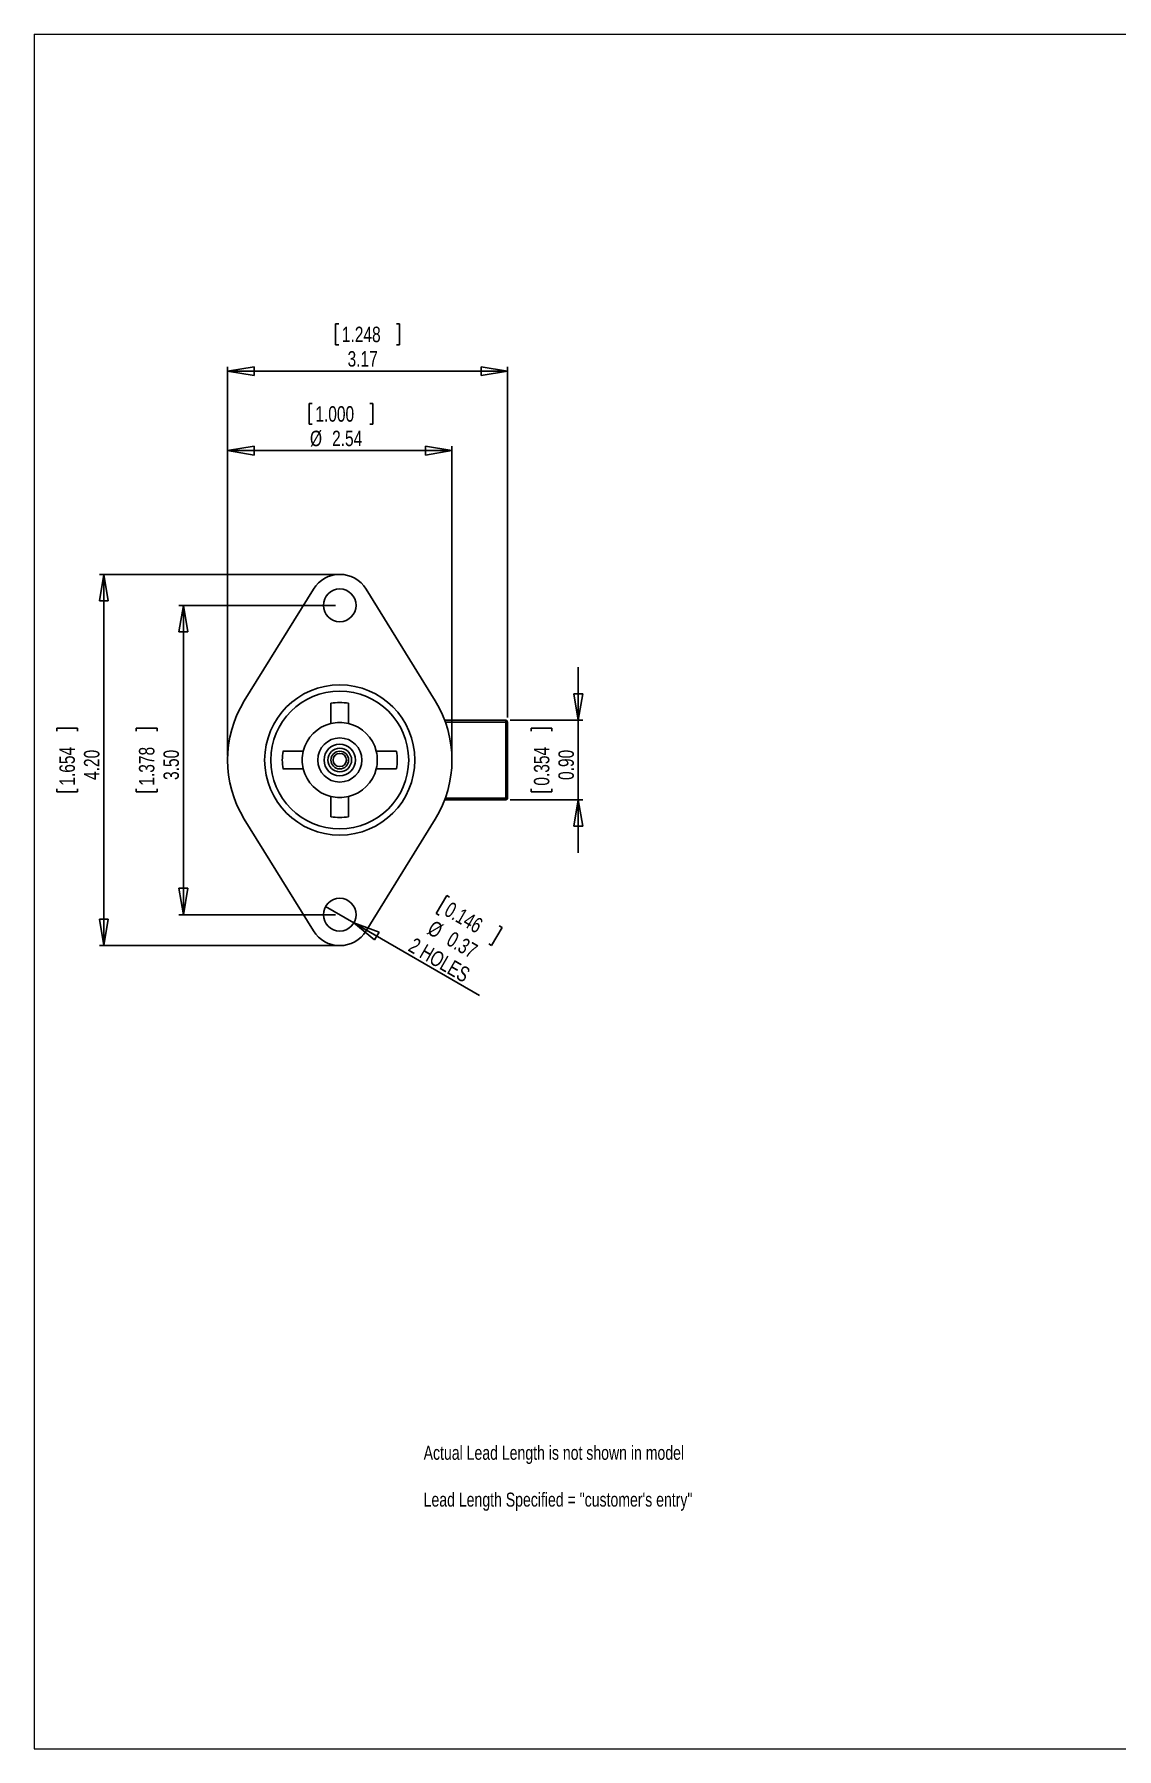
# Model space of a CAD drawing. Header units: millimetres. Extents: x 1.7 to 54.7, y 1.7 to 41.8.
# Drawn here: x 1.68 to 26.18, y 1.72 to 40.51 of the extents above; entities that cross this region are included whole.
import ezdxf

# ---------------------------------------------------------------- set-up
doc = ezdxf.new("R2010")
doc.units = ezdxf.units.MM
doc.layers.add('FORMAT', color=7, linetype='Continuous')
doc.styles.add('SLDTEXTSTYLE0', font='TXT', dxfattribs={"width": 0.75})
doc.dimstyles.new('SLDDIMSTYLE0', dxfattribs={"dimtxt": 0.35, "dimasz": 0.6, "dimexe": 0, "dimexo": 0.0625, "dimgap": 0.0875, "dimtad": 1, "dimlfac": 0.5, "dimrnd": 1e-09, "dimzin": 4, "dimdsep": 46, "dimtxsty": 'SLDTEXTSTYLE0', "dimblk1": 'CLOSED', "dimblk2": 'CLOSED', "dimsah": 1, "dimcen": 0.09, "dimadec": 0, "dimazin": 1, "dimtfac": 1, "dimtofl": 0, "dimtmove": 0, "dimatfit": 3, "dimldrblk": 'CLOSED', "dimfxl": 0, "dimfrac": 2, "dimtolj": 1, "dimtzin": 12, "dimarcsym": 0})
doc.dimstyles.new('SLDDIMSTYLE1', dxfattribs={"dimtxt": 0.35, "dimasz": 0.6, "dimexe": 0, "dimexo": 0.0625, "dimgap": 0.0875, "dimtad": 1, "dimlfac": 0.5, "dimrnd": 1e-09, "dimzin": 12, "dimdsep": 46, "dimtxsty": 'SLDTEXTSTYLE0', "dimblk1": 'CLOSED', "dimblk2": 'CLOSED', "dimsah": 1, "dimcen": 0.09, "dimadec": 0, "dimazin": 3, "dimtfac": 1, "dimtofl": 0, "dimtmove": 0, "dimatfit": 3, "dimldrblk": 'CLOSED', "dimfxl": 0, "dimfrac": 2, "dimtolj": 1, "dimtzin": 12, "dimarcsym": 0})
doc.dimstyles.new('SLDDIMSTYLE2', dxfattribs={"dimtxt": 0.35, "dimasz": 0.6, "dimexe": 0, "dimexo": 0.0625, "dimgap": 0.0875, "dimtad": 1, "dimlfac": 0.5, "dimrnd": 1e-09, "dimzin": 0, "dimdsep": 46, "dimtxsty": 'SLDTEXTSTYLE0', "dimblk1": 'CLOSED', "dimblk2": 'CLOSED', "dimsah": 1, "dimcen": 0.09, "dimadec": 0, "dimazin": 0, "dimtfac": 1, "dimtmove": 0, "dimatfit": 0, "dimldrblk": 'CLOSED', "dimfxl": 0, "dimfrac": 2, "dimtolj": 1, "dimtzin": 12, "dimarcsym": 0})
doc.dimstyles.new('SLDDIMSTYLE3', dxfattribs={"dimtxt": 0.35, "dimasz": 0.6, "dimexe": 0, "dimexo": 0.0625, "dimgap": 0.0875, "dimtad": 1, "dimlfac": 0.5, "dimrnd": 1e-09, "dimdsep": 46, "dimtxsty": 'SLDTEXTSTYLE0', "dimblk1": 'NONE', "dimblk2": 'CLOSED', "dimsah": 1, "dimcen": 0, "dimadec": 0, "dimazin": 2, "dimtfac": 1, "dimtmove": 0, "dimatfit": 3, "dimldrblk": 'NONE', "dimfxl": 0, "dimfrac": 2, "dimtolj": 1, "dimtzin": 12, "dimarcsym": 0})

# ---------------------------------------------------------------- blocks, each defined once
blk = doc.blocks.new('_Closed')
at = {"color": 0, "linetype": 'ByBlock', "lineweight": -2}
for p, q in [((-1, 0.166667), (0, 0)), ((-1, 0.166667), (-1, -0.166667)), ((0, 0), (-1, -0.166667)), ((0, 0), (-1, 0))]:
    blk.add_line(p, q, dxfattribs=at)
blk = doc.blocks.new('_D')
at = {"layer": 'FORMAT'}
for p, q in [((8.496, 27.592), (4.956, 27.592)), ((5.056, 20.592), (5.056, 27.592)), ((3.988, 24.816), (4.46, 24.816)), ((3.988, 24.816), (3.988, 24.745)), ((4.46, 24.816), (4.46, 24.745)), ((3.988, 23.369), (3.988, 23.44)), ((3.988, 23.369), (4.46, 23.369)), ((4.46, 23.369), (4.46, 23.44)), ((8.496, 20.592), (4.956, 20.592))]:
    blk.add_line(p, q, dxfattribs=at)
at = {"layer": 'FORMAT', "xscale": 0.6, "yscale": 0.6}
for p, rotation in [((5.056, 27.592, -3.381), 90.0000000000004), ((5.056, 20.592, -3.381), 270.0000000000004)]:
    blk.add_blockref('_Closed', p, dxfattribs=dict(at, rotation=rotation))
at = {"layer": 'FORMAT', "char_height": 0.35, "attachment_point": 1, "rotation": 90, "style": 'SLDTEXTSTYLE0'}
for s, insert in [('1.378', (4.05, 23.511)), ('3.50', (4.605, 23.64))]:
    blk.add_mtext(s, dxfattribs=dict(at, insert=insert))
blk = doc.blocks.new('_D_1')
at = {"layer": 'FORMAT'}
for p, q in [((8.496, 28.292), (3.156, 28.292)), ((3.256, 19.892), (3.256, 28.292)), ((2.188, 24.816), (2.66, 24.816)), ((2.188, 24.816), (2.188, 24.745)), ((2.66, 24.816), (2.66, 24.745)), ((2.188, 23.369), (2.188, 23.44)), ((2.188, 23.369), (2.66, 23.369)), ((2.66, 23.369), (2.66, 23.44)), ((8.496, 19.892), (3.156, 19.892))]:
    blk.add_line(p, q, dxfattribs=at)
at = {"layer": 'FORMAT', "xscale": 0.6, "yscale": 0.6}
for p, rotation in [((3.256, 28.292, -3.381), 90.0000000000004), ((3.256, 19.892, -3.381), 270.0000000000004)]:
    blk.add_blockref('_Closed', p, dxfattribs=dict(at, rotation=rotation))
at = {"layer": 'FORMAT', "char_height": 0.35, "attachment_point": 1, "rotation": 90, "style": 'SLDTEXTSTYLE0'}
for s, insert in [('1.654', (2.25, 23.511)), ('4.20', (2.805, 23.64))]:
    blk.add_mtext(s, dxfattribs=dict(at, insert=insert))
blk = doc.blocks.new('_D_2')
at = {"layer": 'FORMAT'}
for p, q in [((7.901, 32.16), (7.901, 31.689)), ((7.901, 32.16), (7.972, 32.16)), ((9.348, 32.16), (9.277, 32.16)), ((9.348, 32.16), (9.348, 31.689)), ((7.901, 31.689), (7.972, 31.689)), ((9.348, 31.689), (9.277, 31.689)), ((6.056, 24.192), (6.056, 31.192)), ((6.056, 31.092), (11.136, 31.092)), ((11.136, 24.192), (11.136, 31.192))]:
    blk.add_line(p, q, dxfattribs=at)
at = {"layer": 'FORMAT', "xscale": 0.6, "yscale": 0.6, "rotation": 180.0000000000004}
blk.add_blockref('_Closed', (6.056, 31.092, -3.381), dxfattribs=at)
at = {"layer": 'FORMAT', "xscale": 0.6, "yscale": 0.6}
blk.add_blockref('_Closed', (11.136, 31.092, -3.381), dxfattribs=at)
at = {"layer": 'FORMAT', "char_height": 0.35, "attachment_point": 1, "style": 'SLDTEXTSTYLE0'}
for s, insert in [('1.000', (8.043, 32.098)), ('%%c', (7.922, 31.544)), ('2.54', (8.422, 31.544))]:
    blk.add_mtext(s, dxfattribs=dict(at, insert=insert))
blk = doc.blocks.new('_D_3')
at = {"layer": 'FORMAT'}
for p, q in [((8.503, 33.96), (8.503, 33.489)), ((8.503, 33.96), (8.573, 33.96)), ((9.949, 33.96), (9.878, 33.96)), ((9.949, 33.96), (9.949, 33.489)), ((8.503, 33.489), (8.573, 33.489)), ((9.949, 33.489), (9.878, 33.489)), ((6.056, 24.192), (6.056, 32.992)), ((12.396, 25.052), (12.396, 32.992)), ((6.056, 32.892), (12.396, 32.892))]:
    blk.add_line(p, q, dxfattribs=at)
at = {"layer": 'FORMAT', "xscale": 0.6, "yscale": 0.6, "rotation": 180.0000000000004}
blk.add_blockref('_Closed', (6.056, 32.892, -3.381), dxfattribs=at)
at = {"layer": 'FORMAT', "xscale": 0.6, "yscale": 0.6}
blk.add_blockref('_Closed', (12.396, 32.892, -3.381), dxfattribs=at)
at = {"layer": 'FORMAT', "char_height": 0.35, "attachment_point": 1, "style": 'SLDTEXTSTYLE0'}
for s, insert in [('1.248', (8.644, 33.898)), ('3.17', (8.773, 33.344))]:
    blk.add_mtext(s, dxfattribs=dict(at, insert=insert))
blk = doc.blocks.new('_D_4')
at = {"layer": 'FORMAT'}
for p, q in [((13.996, 24.992), (13.996, 26.192)), ((12.456, 24.992), (14.096, 24.992)), ((13.996, 23.192), (13.996, 24.992)), ((12.928, 24.816), (13.4, 24.816)), ((12.928, 24.816), (12.928, 24.745)), ((13.4, 24.816), (13.4, 24.745)), ((12.928, 23.369), (12.928, 23.44)), ((12.928, 23.369), (13.4, 23.369)), ((13.4, 23.369), (13.4, 23.44)), ((12.456, 23.192), (14.096, 23.192)), ((13.996, 23.192), (13.996, 21.992))]:
    blk.add_line(p, q, dxfattribs=at)
at = {"layer": 'FORMAT', "xscale": 0.6, "yscale": 0.6}
for p, rotation in [((13.996, 24.992, -3.381), 270.0000000000004), ((13.996, 23.192, -3.381), 90.0000000000004)]:
    blk.add_blockref('_Closed', p, dxfattribs=dict(at, rotation=rotation))
at = {"layer": 'FORMAT', "char_height": 0.35, "attachment_point": 1, "rotation": 90, "style": 'SLDTEXTSTYLE0'}
for s, insert in [('0.354', (12.99, 23.511)), ('0.90', (13.545, 23.64))]:
    blk.add_mtext(s, dxfattribs=dict(at, insert=insert))
blk = doc.blocks.new('_D_5')
at = {"layer": 'FORMAT'}
for p, q in [((11.017, 21.025), (10.781, 20.617)), ((11.017, 21.025), (11.078, 20.99)), ((8.916, 20.407), (8.275, 20.777)), ((10.781, 20.617), (10.843, 20.582)), ((8.916, 20.407), (11.76, 18.766)), ((12.27, 20.302), (12.034, 19.894)), ((12.27, 20.302), (12.208, 20.337)), ((12.034, 19.894), (11.973, 19.929))]:
    blk.add_line(p, q, dxfattribs=at)
at = {"layer": 'FORMAT', "xscale": 0.6, "yscale": 0.6, "rotation": 149.999999996803}
blk.add_blockref('_Closed', (8.916, 20.407, -3.381), dxfattribs=at)
at = {"layer": 'FORMAT', "char_height": 0.35, "attachment_point": 1, "rotation": 330, "style": 'SLDTEXTSTYLE0'}
for s, insert in [('0.146', (11.109, 20.901)), ('%%c', (10.727, 20.481)), ('0.37', (11.159, 20.231)), ('2 HOLES', (10.296, 20.089))]:
    blk.add_mtext(s, dxfattribs=dict(at, insert=insert))
blk = doc.blocks.new('_None')

msp = doc.modelspace()

# ---------------------------------------------------------------- linework, layer by layer
at = {"color": 7, "linetype": 'Continuous', "lineweight": 18}
for p, q in [((1.681, 40.514), (53.336, 40.514)), ((1.681, 40.514), (1.681, 1.72)), ((1.681, 1.72), (53.336, 1.72))]:
    msp.add_line(p, q, dxfattribs=at)
at = {"color": 7, "linetype": 'Continuous', "lineweight": 25}
for p, q in [((8, 27.96), (6.435, 25.428)), ((10.757, 25.428), (9.191, 27.96)), ((8.396, 24.919), (8.396, 25.377)), ((8.796, 25.377), (8.796, 24.919)), ((10.971, 24.992), (12.356, 24.992)), ((12.356, 24.952), (10.986, 24.952)), ((12.356, 24.992), (12.356, 24.952)), ((12.356, 23.232), (12.356, 24.952)), ((12.356, 24.952), (12.396, 24.952)), ((12.396, 24.952), (12.396, 23.232)), ((7.311, 24.292), (7.77, 24.292)), ((9.422, 24.292), (9.88, 24.292)), ((7.77, 23.892), (7.311, 23.892)), ((9.88, 23.892), (9.422, 23.892)), ((8.396, 22.808), (8.396, 23.266)), ((8.796, 23.266), (8.796, 22.808)), ((12.356, 23.192), (10.971, 23.192)), ((10.986, 23.232), (12.356, 23.232)), ((12.356, 23.232), (12.396, 23.232)), ((12.356, 23.232), (12.356, 23.192)), ((6.435, 22.757), (8, 20.224)), ((9.191, 20.224), (10.757, 22.757))]:
    msp.add_line(p, q, dxfattribs=at)
for centre, radius in [((8.596, 27.592), 0.37), ((8.596, 24.092), 1.7), ((8.596, 24.092), 1.56), ((8.596, 24.092), 0.5), ((8.596, 24.092), 0.356), ((8.596, 24.092), 0.268), ((8.596, 24.092), 0.2), ((8.596, 24.092), 0.15), ((8.596, 20.592), 0.37)]:
    msp.add_circle(centre, radius, dxfattribs=at)
for centre, radius, start, end in [((8.596, 27.592), 0.7, 31.7163, 148.2837), ((8.596, 24.092), 2.54, 148.2837, 211.7163), ((8.596, 24.092), 1.3, 81.1501, 98.8499), ((8.596, 24.092), 2.54, 328.2837, 31.7163), ((8.596, 24.092), 0.85, 103.609, 166.391), ((8.596, 24.092), 0.85, 76.391, 103.609), ((8.596, 24.092), 0.85, 13.609, 76.391), ((12.356, 24.952), 0.04, 0, 90), ((8.596, 24.092), 1.3, 171.1501, 188.8499), ((8.596, 24.092), 0.85, 166.391, 193.609), ((8.596, 24.092), 0.85, 346.391, 13.609), ((8.596, 24.092), 1.3, 351.1501, 8.8499), ((8.596, 24.092), 0.85, 193.609, 256.391), ((8.596, 24.092), 0.85, 283.609, 346.391), ((8.596, 24.092), 0.85, 256.391, 283.609), ((12.356, 23.232), 0.04, 270, 0), ((8.596, 24.092), 1.3, 261.1501, 278.8499), ((8.596, 20.592), 0.7, 211.7163, 328.2837)]:
    msp.add_arc(centre, radius, start, end, dxfattribs=at)

# ---------------------------------------------------------------- texts
at = {"layer": 'FORMAT', "char_height": 0.3175, "attachment_point": 1, "style": 'SLDTEXTSTYLE0'}
for s, insert in [('Actual Lead Length is not shown in model', (10.495, 8.575)), ('Lead Length Specified = "customer\'s entry"', (10.495, 7.515))]:
    msp.add_mtext(s, dxfattribs=dict(at, insert=insert))

# ---------------------------------------------------------------- dimensions: what is measured, and where the dimension line sits
at = {"layer": 'FORMAT'}
dim = msp.add_linear_dim(base=(12.396, 32.892), p1=(6.056, 24.092), p2=(12.396, 24.952), dimstyle='SLDDIMSTYLE1', dxfattribs=at)
dim.commit()
dim.dimension.update_dxf_attribs({"geometry": '_D_3', "text_midpoint": (9.226, 32.892), "dimtype": 160})
dim = msp.add_linear_dim(base=(11.136, 31.092), p1=(6.056, 24.092), p2=(11.136, 24.092), text='%%c<>', dimstyle='SLDDIMSTYLE1', dxfattribs=at)
dim.commit()
dim.dimension.update_dxf_attribs({"geometry": '_D_2', "text_midpoint": (8.596, 31.092), "dimtype": 160})
for base, p1, p2, dimstyle, picture, middle in [((3.256, 28.292), (8.596, 19.892), (8.596, 28.292), 'SLDDIMSTYLE0', '_D_1', (3.256, 24.092)), ((5.056, 27.592), (8.596, 20.592), (8.596, 27.592), 'SLDDIMSTYLE0', '_D', (5.056, 24.092)), ((13.996, 24.992), (12.356, 23.192), (12.356, 24.992), 'SLDDIMSTYLE2', '_D_4', (13.996, 24.092))]:
    dim = msp.add_linear_dim(base=base, p1=p1, p2=p2, angle=90, dimstyle=dimstyle, dxfattribs=at)
    dim.commit()
    dim.dimension.update_dxf_attribs({"geometry": picture, "text_midpoint": middle, "dimtype": 160})
dim = msp.add_diameter_dim_2p(p1=(8.275, 20.777), p2=(8.916, 20.407), text='<>\\P2 HOLES', dimstyle='SLDDIMSTYLE3', dxfattribs=at)
dim.commit()
dim.dimension.update_dxf_attribs({"geometry": '_D_5', "text_midpoint": (10.942, 19.238), "dimtype": 163})

doc.saveas('drawing.dxf')
